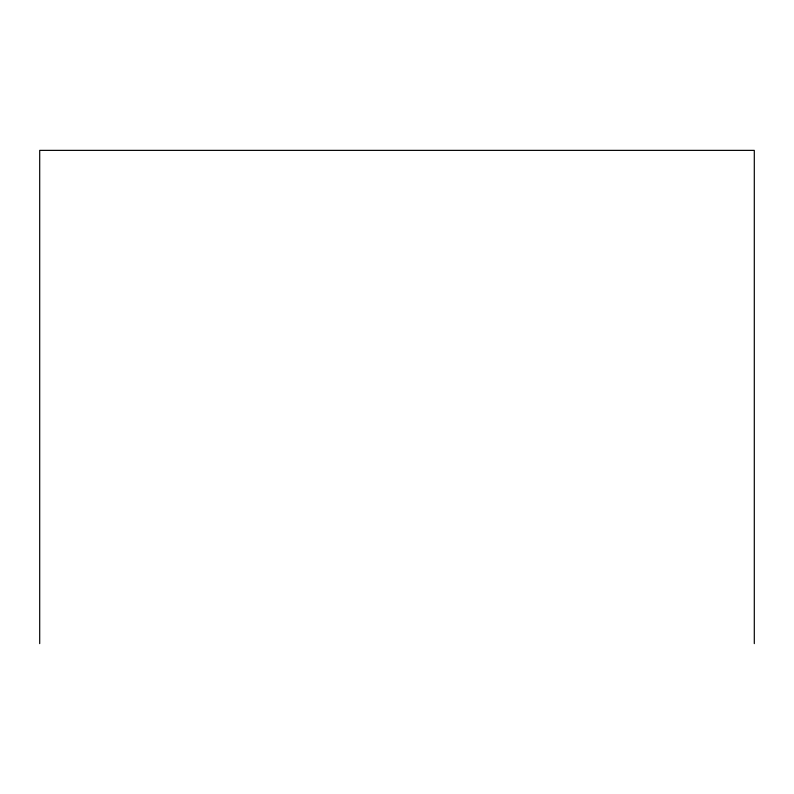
<?xml version="1.0" encoding="UTF-8"?>
<svg xmlns="http://www.w3.org/2000/svg" width="794" height="794" viewBox="0 0 794 794"><rect width="100%" height="100%" fill="white"/><g stroke="black" fill="none" stroke-linecap="round" stroke-linejoin="round"><path stroke-width="1.19" d="M754.3 643.626L754.3 150.374L39.7 150.374L39.7 643.626"/></g></svg>
